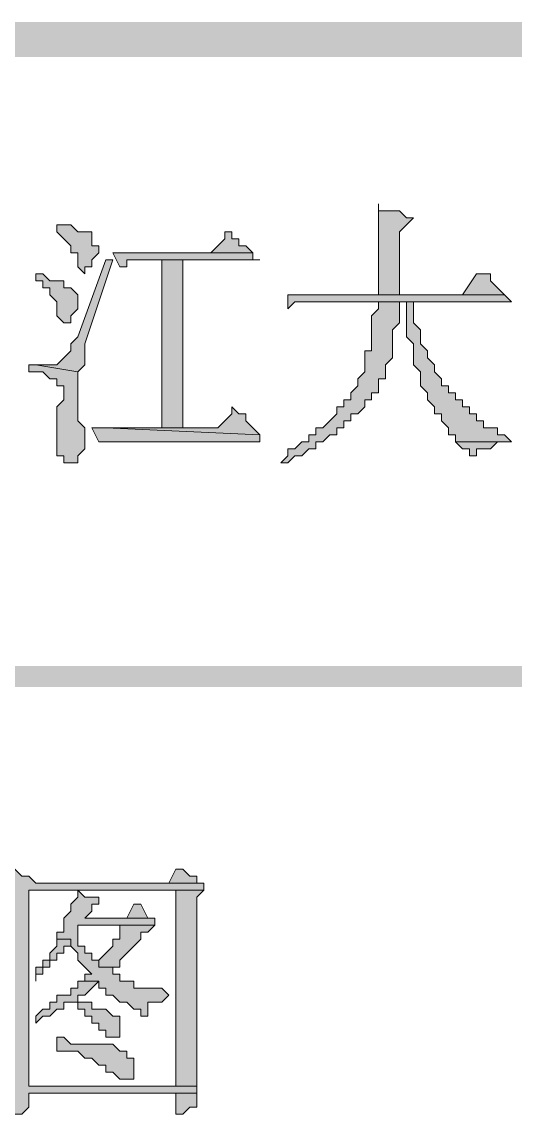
# Model space of a CAD drawing. Header units: millimetres. Extents: x 6 to 291, y 4 to 206.
# Drawn here: x 243.37 to 246.36, y 9.91 to 16.55 of the extents above; entities that cross this region are included whole.
import ezdxf

# ---------------------------------------------------------------- set-up
doc = ezdxf.new("R2010")
doc.units = ezdxf.units.MM
doc.layers.add('C00-00-00', color=7, linetype='Continuous')

msp = doc.modelspace()

# ---------------------------------------------------------------- hatches: boundary and pattern name
at = {"layer": 'C00-00-00'}
h = msp.add_hatch(color=256, dxfattribs=at)
h.dxf.hatch_style = 2
h.paths.add_polyline_path([(286.342664, 16.340669), (286.342664, 16.552333), (101.388337, 16.340669)])
h = msp.add_hatch(color=256, dxfattribs=at)
h.dxf.hatch_style = 2
h.paths.add_polyline_path([(286.342664, 16.552333), (101.388337, 16.340669), (101.388337, 16.552333)])
h = msp.add_hatch(color=256, dxfattribs=at)
h.dxf.hatch_style = 2
h.paths.add_polyline_path([(245.533333, 15.451673), (245.533333, 14.90134), (245.025333, 14.90134), (245.660333, 14.90134), (245.660333, 14.943673), (245.660333, 14.986006), (245.660333, 15.02834), (245.660333, 15.070673), (245.660333, 15.113006), (245.660333, 15.28234), (245.702667, 15.324673), (245.745, 15.367006), (245.702667, 15.367006), (245.660333, 15.40934), (245.618, 15.40934), (245.575667, 15.40934), (245.533333, 15.40934)])
h = msp.add_hatch(color=256, dxfattribs=at)
h.dxf.hatch_style = 2
h.paths.add_polyline_path([(243.586004, 15.324662), (243.586004, 15.282329), (243.628337, 15.239995), (243.670671, 15.197662), (243.670671, 15.155329), (243.713004, 15.155329), (243.713004, 15.070662), (243.755337, 15.028329), (243.755337, 15.070662), (243.797671, 15.070662), (243.797671, 15.112995), (243.840004, 15.155329), (243.840004, 15.197662), (243.797671, 15.197662), (243.797671, 15.239995), (243.797671, 15.282329), (243.755337, 15.282329), (243.713004, 15.282329), (243.670671, 15.324662), (243.628337, 15.324662)])
h = msp.add_hatch(color=256, dxfattribs=at)
h.dxf.hatch_style = 2
h.paths.add_polyline_path([(244.601995, 15.282336), (244.601995, 15.240002), (244.517328, 15.155336), (243.966995, 15.155336), (244.771328, 15.155336), (244.728995, 15.197669), (244.686661, 15.197669), (244.686661, 15.240002), (244.644328, 15.240002), (244.644328, 15.282336)])
h = msp.add_hatch(color=256, dxfattribs=at)
h.dxf.hatch_style = 2
h.paths.add_polyline_path([(243.924662, 15.155341), (243.966996, 15.070674), (244.009329, 15.070674), (244.009329, 15.113008), (244.813662, 15.113008), (244.771329, 15.113008), (244.771329, 15.155341), (243.966996, 15.155341)])
h = msp.add_hatch(color=256, dxfattribs=at)
h.dxf.hatch_style = 2
h.paths.add_polyline_path([(243.882336, 15.112999), (243.713003, 14.647332), (243.670669, 14.604999), (243.670669, 14.562665), (243.628336, 14.520332), (243.586003, 14.477999), (243.543669, 14.477999), (243.459003, 14.477999), (243.713003, 14.435665), (243.755336, 14.477999), (243.755336, 14.562665), (243.755336, 14.604999), (243.924669, 15.112999)])
h = msp.add_hatch(color=256, dxfattribs=at)
h.dxf.hatch_style = 2
h.paths.add_polyline_path([(244.348005, 14.097008), (244.348005, 15.112999), (244.220994, 15.112999), (244.220994, 14.097008)])
h = msp.add_hatch(color=256, dxfattribs=at)
h.dxf.hatch_style = 2
h.paths.add_polyline_path([(243.458993, 15.02833), (243.458993, 14.985997), (243.501326, 14.985997), (243.501326, 14.943663), (243.54366, 14.943663), (243.54366, 14.90133), (243.585993, 14.858997), (243.585993, 14.816663), (243.585993, 14.77433), (243.628326, 14.731997), (243.67066, 14.731997), (243.67066, 14.77433), (243.712993, 14.816663), (243.712993, 14.858997), (243.712993, 14.90133), (243.67066, 14.943663), (243.628326, 14.943663), (243.628326, 14.985997), (243.585993, 14.985997), (243.54366, 14.985997), (243.501326, 15.02833)])
h = msp.add_hatch(color=256, dxfattribs=at)
h.dxf.hatch_style = 2
h.paths.add_polyline_path([(246.16834, 15.02833), (246.126006, 15.02833), (246.04134, 14.90133), (245.66034, 14.90133), (246.29534, 14.90133), (246.253006, 14.943663), (246.210673, 14.985997), (246.210673, 15.02833)])
h = msp.add_hatch(color=256, dxfattribs=at)
h.dxf.hatch_style = 2
h.paths.add_polyline_path([(244.982996, 14.901335), (244.982996, 14.816669), (245.025329, 14.859002), (246.337662, 14.859002), (246.295329, 14.901335), (245.660329, 14.901335)])
h = msp.add_hatch(color=256, dxfattribs=at)
h.dxf.hatch_style = 2
h.paths.add_polyline_path([(245.533333, 14.859009), (245.533333, 14.816675), (245.491, 14.774342), (245.491, 14.647342), (245.491, 14.605009), (245.491, 14.562675), (245.448667, 14.562675), (245.448667, 14.478009), (245.448667, 14.435675), (245.406333, 14.393342), (245.406333, 14.351009), (245.364, 14.308675), (245.364, 14.266342), (245.321667, 14.266342), (245.321667, 14.224009), (245.279333, 14.224009), (245.279333, 14.181675), (245.237, 14.139342), (245.194667, 14.097009), (245.152333, 14.097009), (245.152333, 14.054675), (245.11, 14.054675), (245.11, 14.012342), (245.067667, 14.012342), (245.025333, 13.970009), (244.983, 13.970009), (244.983, 13.927675), (244.940667, 13.885342), (244.983, 13.885342), (245.025333, 13.927675), (245.067667, 13.927675), (245.11, 13.970009), (245.152333, 13.970009), (245.152333, 14.012342), (245.194667, 14.012342), (245.237, 14.054675), (245.279333, 14.054675), (245.279333, 14.097009), (245.321667, 14.097009), (245.321667, 14.139342), (245.364, 14.139342), (245.364, 14.181675), (245.406333, 14.181675), (245.448667, 14.224009), (245.448667, 14.266342), (245.491, 14.266342), (245.491, 14.308675), (245.533333, 14.308675), (245.533333, 14.351009), (245.533333, 14.393342), (245.575667, 14.393342), (245.575667, 14.435675), (245.575667, 14.478009), (245.618, 14.520342), (245.618, 14.562675), (245.618, 14.605009), (245.618, 14.689675), (245.660333, 14.732009), (245.660333, 14.859009), (245.702667, 14.859009)])
h = msp.add_hatch(color=256, dxfattribs=at)
h.dxf.hatch_style = 2
h.paths.add_polyline_path([(245.744997, 14.859009), (245.53333, 14.859009), (245.702663, 14.859009), (245.702663, 14.732009), (245.702663, 14.689675), (245.702663, 14.647342), (245.744997, 14.605009), (245.744997, 14.520342), (245.744997, 14.478009), (245.78733, 14.435675), (245.78733, 14.393342), (245.78733, 14.351009), (245.829663, 14.308675), (245.829663, 14.266342), (245.871997, 14.224009), (245.871997, 14.181675), (245.91433, 14.181675), (245.91433, 14.139342), (245.956663, 14.097009), (245.956663, 14.054675), (245.998997, 14.054675), (245.998997, 14.012342), (246.337663, 14.012342), (246.29533, 14.054675), (246.252997, 14.054675), (246.252997, 14.097009), (246.210663, 14.097009), (246.16833, 14.097009), (246.16833, 14.139342), (246.125997, 14.139342), (246.125997, 14.181675), (246.083663, 14.181675), (246.083663, 14.224009), (246.04133, 14.224009), (246.04133, 14.266342), (245.998997, 14.266342), (245.998997, 14.308675), (245.956663, 14.308675), (245.956663, 14.351009), (245.91433, 14.351009), (245.91433, 14.393342), (245.871997, 14.435675), (245.871997, 14.478009), (245.829663, 14.520342), (245.829663, 14.562675), (245.78733, 14.605009), (245.78733, 14.647342), (245.78733, 14.689675), (245.744997, 14.732009), (245.744997, 14.774342), (245.744997, 14.816675)])
h = msp.add_hatch(color=256, dxfattribs=at)
h.dxf.hatch_style = 2
h.paths.add_polyline_path([(243.416667, 14.478008), (243.416667, 14.435675), (243.459, 14.435675), (243.501333, 14.435675), (243.543667, 14.393342), (243.586, 14.393342), (243.586, 14.351008), (243.628333, 14.351008), (243.628333, 14.266342), (243.586, 14.224008), (243.586, 14.181675), (243.586, 14.139342), (243.586, 14.097008), (243.586, 14.054675), (243.586, 13.970008), (243.586, 13.927675), (243.628333, 13.927675), (243.628333, 13.885342), (243.713, 13.885342), (243.713, 13.927675), (243.755333, 13.970008), (243.755333, 14.097008), (243.713, 14.139342), (243.713, 14.435675), (243.459, 14.478008)])
h = msp.add_hatch(color=256, dxfattribs=at)
h.dxf.hatch_style = 2
h.paths.add_polyline_path([(244.644337, 14.224002), (244.644337, 14.181669), (244.559671, 14.097002), (243.882337, 14.097002), (244.813671, 14.054669), (244.771337, 14.097002), (244.729004, 14.139336), (244.729004, 14.181669), (244.686671, 14.181669)])
h = msp.add_hatch(color=256, dxfattribs=at)
h.dxf.hatch_style = 2
h.paths.add_polyline_path([(243.797667, 14.097008), (243.840001, 14.012341), (244.813667, 14.012341), (244.813667, 14.054674), (243.882334, 14.097008)])
h = msp.add_hatch(color=256, dxfattribs=at)
h.dxf.hatch_style = 2
h.paths.add_polyline_path([(245.999003, 14.012339), (246.041336, 13.970006), (246.083669, 13.970006), (246.083669, 13.927672), (246.126003, 13.927672), (246.126003, 13.970006), (246.168336, 13.970006), (246.210669, 13.970006), (246.253003, 14.012339), (246.295336, 14.012339)])
h = msp.add_hatch(color=256, dxfattribs=at)
h.dxf.hatch_style = 2
h.paths.add_polyline_path([(139.784669, 12.657674), (139.784669, 12.530663), (286.342664, 12.657674)])
h = msp.add_hatch(color=256, dxfattribs=at)
h.dxf.hatch_style = 2
h.paths.add_polyline_path([(139.784669, 12.530663), (286.342664, 12.657674), (286.342664, 12.530663)])
h = msp.add_hatch(color=256, dxfattribs=at)
h.dxf.hatch_style = 2
h.paths.add_polyline_path([(139.784669, 12.657674), (139.784669, 12.530663), (286.342664, 12.657674)])
h = msp.add_hatch(color=256, dxfattribs=at)
h.dxf.hatch_style = 2
h.paths.add_polyline_path([(139.784669, 12.530663), (286.342664, 12.657674), (286.342664, 12.530663)])
h = msp.add_hatch(color=256, dxfattribs=at)
h.dxf.hatch_style = 2
h.paths.add_polyline_path([(243.289672, 11.430003), (243.289672, 11.345336), (243.289672, 10.075336), (243.289672, 10.033003), (243.289672, 9.906003), (243.332005, 9.948336), (243.374339, 9.948336), (243.416672, 9.99067), (243.416672, 10.075336), (244.305672, 10.075336), (244.432672, 10.075336), (244.432672, 10.11767), (243.416672, 10.11767), (243.416672, 11.303003), (244.305672, 11.303003), (244.475005, 11.303003), (244.475005, 11.345336), (243.459005, 11.345336), (243.416672, 11.38767), (243.374339, 11.38767), (243.332005, 11.430003)])
h = msp.add_hatch(color=256, dxfattribs=at)
h.dxf.hatch_style = 2
h.paths.add_polyline_path([(244.348005, 11.430003), (244.305672, 11.430003), (244.263339, 11.345336), (243.459005, 11.345336), (244.475005, 11.345336), (244.432672, 11.345336), (244.432672, 11.38767), (244.390339, 11.38767)])
h = msp.add_hatch(color=256, dxfattribs=at)
h.dxf.hatch_style = 2
h.paths.add_polyline_path([(244.475, 11.303008), (244.305667, 11.303008), (244.305667, 10.117675), (243.416667, 10.117675), (244.432667, 10.117675), (244.432667, 10.160008), (244.432667, 11.260675)])
h = msp.add_hatch(color=256, dxfattribs=at)
h.dxf.hatch_style = 2
h.paths.add_polyline_path([(243.712999, 11.303008), (243.712999, 11.260675), (243.670665, 11.218342), (243.670665, 11.176008), (243.628332, 11.133675), (243.628332, 11.091342), (243.628332, 11.049008), (243.585999, 11.049008), (243.585999, 11.006675), (243.670665, 11.006675), (243.670665, 10.964342), (243.712999, 10.922008), (243.712999, 10.879675), (243.755332, 10.837342), (243.797665, 10.795008), (243.755332, 10.795008), (243.755332, 10.752675), (243.712999, 10.752675), (243.839999, 10.752675), (243.839999, 10.710342), (243.882332, 10.710342), (243.882332, 10.668008), (243.924665, 10.668008), (243.966999, 10.625675), (244.009332, 10.625675), (244.051665, 10.583342), (244.093999, 10.583342), (244.093999, 10.541008), (244.136332, 10.541008), (244.136332, 10.583342), (244.136332, 10.625675), (244.178665, 10.625675), (244.220999, 10.625675), (244.263332, 10.668008), (244.220999, 10.710342), (244.178665, 10.710342), (244.136332, 10.710342), (244.051665, 10.710342), (244.051665, 10.752675), (244.009332, 10.752675), (243.966999, 10.752675), (243.966999, 10.795008), (243.924665, 10.795008), (243.924665, 10.837342), (243.966999, 10.837342), (243.839999, 10.837342), (243.839999, 10.879675), (243.797665, 10.879675), (243.797665, 10.922008), (243.755332, 10.922008), (243.755332, 10.964342), (243.712999, 10.964342), (243.712999, 11.006675), (243.712999, 11.049008), (243.712999, 11.091342), (243.755332, 11.091342), (244.178665, 11.091342), (244.178665, 11.133675), (243.755332, 11.133675), (243.797665, 11.176008), (243.797665, 11.218342), (243.839999, 11.218342), (243.839999, 11.260675), (243.797665, 11.260675), (243.755332, 11.260675)])
h = msp.add_hatch(color=256, dxfattribs=at)
h.dxf.hatch_style = 2
h.paths.add_polyline_path([(244.051673, 11.21834), (244.00934, 11.133673), (243.75534, 11.133673), (244.178673, 11.133673), (244.13634, 11.133673), (244.094006, 11.21834)])
h = msp.add_hatch(color=256, dxfattribs=at)
h.dxf.hatch_style = 2
h.paths.add_polyline_path([(244.178668, 11.091329), (244.009335, 11.091329), (243.967001, 11.091329), (243.967001, 11.048995), (243.967001, 11.006662), (243.924668, 11.006662), (243.924668, 10.964329), (243.882335, 10.921995), (243.840001, 10.879662), (243.840001, 10.837329), (243.967001, 10.837329), (243.967001, 10.879662), (244.009335, 10.921995), (244.051668, 10.964329), (244.094001, 11.006662), (244.094001, 11.048995), (244.136335, 11.048995)])
h = msp.add_hatch(color=256, dxfattribs=at)
h.dxf.hatch_style = 2
h.paths.add_polyline_path([(243.586004, 11.006676), (243.586004, 10.964343), (243.543671, 10.92201), (243.543671, 10.879676), (243.501337, 10.879676), (243.501337, 10.837343), (243.459004, 10.837343), (243.459004, 10.79501), (243.459004, 10.752676), (243.459004, 10.79501), (243.501337, 10.79501), (243.501337, 10.837343), (243.543671, 10.837343), (243.543671, 10.879676), (243.586004, 10.879676), (243.586004, 10.92201), (243.628337, 10.92201), (243.628337, 10.964343), (243.670671, 10.964343), (243.670671, 11.006676)])
h = msp.add_hatch(color=256, dxfattribs=at)
h.dxf.hatch_style = 2
h.paths.add_polyline_path([(243.712999, 10.75267), (243.712999, 10.710337), (243.670665, 10.710337), (243.670665, 10.668004), (243.628332, 10.668004), (243.585999, 10.668004), (243.585999, 10.62567), (243.543665, 10.62567), (243.543665, 10.583337), (243.501332, 10.583337), (243.458999, 10.541004), (243.458999, 10.49867), (243.501332, 10.541004), (243.543665, 10.541004), (243.585999, 10.583337), (243.628332, 10.583337), (243.628332, 10.62567), (243.670665, 10.62567), (243.712999, 10.62567), (243.712999, 10.668004), (243.755332, 10.668004), (243.797665, 10.710337), (243.839999, 10.75267)])
h = msp.add_hatch(color=256, dxfattribs=at)
h.dxf.hatch_style = 2
h.paths.add_polyline_path([(243.712999, 10.625675), (243.712999, 10.583342), (243.755332, 10.583342), (243.755332, 10.541009), (243.797665, 10.541009), (243.797665, 10.498675), (243.839999, 10.498675), (243.839999, 10.456342), (243.882332, 10.456342), (243.882332, 10.414009), (243.924665, 10.414009), (243.966999, 10.414009), (243.966999, 10.541009), (243.924665, 10.541009), (243.882332, 10.583342), (243.839999, 10.583342), (243.797665, 10.583342), (243.797665, 10.625675)])
h = msp.add_hatch(color=256, dxfattribs=at)
h.dxf.hatch_style = 2
h.paths.add_polyline_path([(243.586004, 10.413996), (243.586004, 10.371663), (243.586004, 10.329329), (243.670671, 10.329329), (243.713004, 10.329329), (243.755337, 10.286996), (243.797671, 10.286996), (243.840004, 10.244663), (243.882337, 10.244663), (243.882337, 10.202329), (243.924671, 10.202329), (243.967004, 10.159996), (244.009337, 10.159996), (244.051671, 10.159996), (244.051671, 10.286996), (244.009337, 10.286996), (244.009337, 10.329329), (243.967004, 10.329329), (243.924671, 10.371663), (243.840004, 10.371663), (243.670671, 10.371663), (243.628337, 10.413996)])
h = msp.add_hatch(color=256, dxfattribs=at)
h.dxf.hatch_style = 2
h.paths.add_polyline_path([(244.432674, 10.075338), (244.305674, 10.075338), (244.305674, 9.948338), (244.348007, 9.948338), (244.39034, 9.990671), (244.432674, 9.990671)])

# ---------------------------------------------------------------- linework, layer by layer
at = {"layer": 'C00-00-00', "lineweight": 13}
for points in [[(245.533333, 15.451673), (245.533333, 14.90134), (245.025333, 14.90134), (245.660333, 14.90134), (245.660333, 14.943673), (245.660333, 14.986006), (245.660333, 15.02834), (245.660333, 15.070673), (245.660333, 15.113006), (245.660333, 15.28234), (245.702667, 15.324673), (245.745, 15.367006), (245.702667, 15.367006), (245.660333, 15.40934), (245.618, 15.40934), (245.575667, 15.40934), (245.533333, 15.40934)], [(243.586004, 15.324662), (243.586004, 15.282329), (243.628337, 15.239995), (243.670671, 15.197662), (243.670671, 15.155329), (243.713004, 15.155329), (243.713004, 15.070662), (243.755337, 15.028329), (243.755337, 15.070662), (243.797671, 15.070662), (243.797671, 15.112995), (243.840004, 15.155329), (243.840004, 15.197662), (243.797671, 15.197662), (243.797671, 15.239995), (243.797671, 15.282329), (243.755337, 15.282329), (243.713004, 15.282329), (243.670671, 15.324662), (243.628337, 15.324662)], [(244.601995, 15.282336), (244.601995, 15.240002), (244.517328, 15.155336), (243.966995, 15.155336), (244.771328, 15.155336), (244.728995, 15.197669), (244.686661, 15.197669), (244.686661, 15.240002), (244.644328, 15.240002), (244.644328, 15.282336)], [(243.924662, 15.155341), (243.966996, 15.070674), (244.009329, 15.070674), (244.009329, 15.113008), (244.813662, 15.113008), (244.771329, 15.113008), (244.771329, 15.155341), (243.966996, 15.155341)], [(243.882336, 15.112999), (243.713003, 14.647332), (243.670669, 14.604999), (243.670669, 14.562665), (243.628336, 14.520332), (243.586003, 14.477999), (243.543669, 14.477999), (243.459003, 14.477999), (243.713003, 14.435665), (243.755336, 14.477999), (243.755336, 14.562665), (243.755336, 14.604999), (243.924669, 15.112999)], [(244.348005, 14.097008), (244.348005, 15.112999), (244.220994, 15.112999), (244.220994, 14.097008)], [(243.458993, 15.02833), (243.458993, 14.985997), (243.501326, 14.985997), (243.501326, 14.943663), (243.54366, 14.943663), (243.54366, 14.90133), (243.585993, 14.858997), (243.585993, 14.816663), (243.585993, 14.77433), (243.628326, 14.731997), (243.67066, 14.731997), (243.67066, 14.77433), (243.712993, 14.816663), (243.712993, 14.858997), (243.712993, 14.90133), (243.67066, 14.943663), (243.628326, 14.943663), (243.628326, 14.985997), (243.585993, 14.985997), (243.54366, 14.985997), (243.501326, 15.02833)], [(246.16834, 15.02833), (246.126006, 15.02833), (246.04134, 14.90133), (245.66034, 14.90133), (246.29534, 14.90133), (246.253006, 14.943663), (246.210673, 14.985997), (246.210673, 15.02833)], [(244.982996, 14.901335), (244.982996, 14.816669), (245.025329, 14.859002), (246.337662, 14.859002), (246.295329, 14.901335), (245.660329, 14.901335)], [(245.533333, 14.859009), (245.533333, 14.816675), (245.491, 14.774342), (245.491, 14.647342), (245.491, 14.605009), (245.491, 14.562675), (245.448667, 14.562675), (245.448667, 14.478009), (245.448667, 14.435675), (245.406333, 14.393342), (245.406333, 14.351009), (245.364, 14.308675), (245.364, 14.266342), (245.321667, 14.266342), (245.321667, 14.224009), (245.279333, 14.224009), (245.279333, 14.181675), (245.237, 14.139342), (245.194667, 14.097009), (245.152333, 14.097009), (245.152333, 14.054675), (245.11, 14.054675), (245.11, 14.012342), (245.067667, 14.012342), (245.025333, 13.970009), (244.983, 13.970009), (244.983, 13.927675), (244.940667, 13.885342), (244.983, 13.885342), (245.025333, 13.927675), (245.067667, 13.927675), (245.11, 13.970009), (245.152333, 13.970009), (245.152333, 14.012342), (245.194667, 14.012342), (245.237, 14.054675), (245.279333, 14.054675), (245.279333, 14.097009), (245.321667, 14.097009), (245.321667, 14.139342), (245.364, 14.139342), (245.364, 14.181675), (245.406333, 14.181675), (245.448667, 14.224009), (245.448667, 14.266342), (245.491, 14.266342), (245.491, 14.308675), (245.533333, 14.308675), (245.533333, 14.351009), (245.533333, 14.393342), (245.575667, 14.393342), (245.575667, 14.435675), (245.575667, 14.478009), (245.618, 14.520342), (245.618, 14.562675), (245.618, 14.605009), (245.618, 14.689675), (245.660333, 14.732009), (245.660333, 14.859009), (245.702667, 14.859009)], [(245.744997, 14.859009), (245.53333, 14.859009), (245.702663, 14.859009), (245.702663, 14.732009), (245.702663, 14.689675), (245.702663, 14.647342), (245.744997, 14.605009), (245.744997, 14.520342), (245.744997, 14.478009), (245.78733, 14.435675), (245.78733, 14.393342), (245.78733, 14.351009), (245.829663, 14.308675), (245.829663, 14.266342), (245.871997, 14.224009), (245.871997, 14.181675), (245.91433, 14.181675), (245.91433, 14.139342), (245.956663, 14.097009), (245.956663, 14.054675), (245.998997, 14.054675), (245.998997, 14.012342), (246.337663, 14.012342), (246.29533, 14.054675), (246.252997, 14.054675), (246.252997, 14.097009), (246.210663, 14.097009), (246.16833, 14.097009), (246.16833, 14.139342), (246.125997, 14.139342), (246.125997, 14.181675), (246.083663, 14.181675), (246.083663, 14.224009), (246.04133, 14.224009), (246.04133, 14.266342), (245.998997, 14.266342), (245.998997, 14.308675), (245.956663, 14.308675), (245.956663, 14.351009), (245.91433, 14.351009), (245.91433, 14.393342), (245.871997, 14.435675), (245.871997, 14.478009), (245.829663, 14.520342), (245.829663, 14.562675), (245.78733, 14.605009), (245.78733, 14.647342), (245.78733, 14.689675), (245.744997, 14.732009), (245.744997, 14.774342), (245.744997, 14.816675)], [(243.416667, 14.478008), (243.416667, 14.435675), (243.459, 14.435675), (243.501333, 14.435675), (243.543667, 14.393342), (243.586, 14.393342), (243.586, 14.351008), (243.628333, 14.351008), (243.628333, 14.266342), (243.586, 14.224008), (243.586, 14.181675), (243.586, 14.139342), (243.586, 14.097008), (243.586, 14.054675), (243.586, 13.970008), (243.586, 13.927675), (243.628333, 13.927675), (243.628333, 13.885342), (243.713, 13.885342), (243.713, 13.927675), (243.755333, 13.970008), (243.755333, 14.097008), (243.713, 14.139342), (243.713, 14.435675), (243.459, 14.478008)], [(244.644337, 14.224002), (244.644337, 14.181669), (244.559671, 14.097002), (243.882337, 14.097002), (244.813671, 14.054669), (244.771337, 14.097002), (244.729004, 14.139336), (244.729004, 14.181669), (244.686671, 14.181669)], [(243.797667, 14.097008), (243.840001, 14.012341), (244.813667, 14.012341), (244.813667, 14.054674), (243.882334, 14.097008)], [(245.999003, 14.012339), (246.041336, 13.970006), (246.083669, 13.970006), (246.083669, 13.927672), (246.126003, 13.927672), (246.126003, 13.970006), (246.168336, 13.970006), (246.210669, 13.970006), (246.253003, 14.012339), (246.295336, 14.012339)], [(243.289672, 11.430003), (243.289672, 11.345336), (243.289672, 10.075336), (243.289672, 10.033003), (243.289672, 9.906003), (243.332005, 9.948336), (243.374339, 9.948336), (243.416672, 9.99067), (243.416672, 10.075336), (244.305672, 10.075336), (244.432672, 10.075336), (244.432672, 10.11767), (243.416672, 10.11767), (243.416672, 11.303003), (244.305672, 11.303003), (244.475005, 11.303003), (244.475005, 11.345336), (243.459005, 11.345336), (243.416672, 11.38767), (243.374339, 11.38767), (243.332005, 11.430003)], [(244.348005, 11.430003), (244.305672, 11.430003), (244.263339, 11.345336), (243.459005, 11.345336), (244.475005, 11.345336), (244.432672, 11.345336), (244.432672, 11.38767), (244.390339, 11.38767)], [(244.475, 11.303008), (244.305667, 11.303008), (244.305667, 10.117675), (243.416667, 10.117675), (244.432667, 10.117675), (244.432667, 10.160008), (244.432667, 11.260675)], [(243.712999, 11.303008), (243.712999, 11.260675), (243.670665, 11.218342), (243.670665, 11.176008), (243.628332, 11.133675), (243.628332, 11.091342), (243.628332, 11.049008), (243.585999, 11.049008), (243.585999, 11.006675), (243.670665, 11.006675), (243.670665, 10.964342), (243.712999, 10.922008), (243.712999, 10.879675), (243.755332, 10.837342), (243.797665, 10.795008), (243.755332, 10.795008), (243.755332, 10.752675), (243.712999, 10.752675), (243.839999, 10.752675), (243.839999, 10.710342), (243.882332, 10.710342), (243.882332, 10.668008), (243.924665, 10.668008), (243.966999, 10.625675), (244.009332, 10.625675), (244.051665, 10.583342), (244.093999, 10.583342), (244.093999, 10.541008), (244.136332, 10.541008), (244.136332, 10.583342), (244.136332, 10.625675), (244.178665, 10.625675), (244.220999, 10.625675), (244.263332, 10.668008), (244.220999, 10.710342), (244.178665, 10.710342), (244.136332, 10.710342), (244.051665, 10.710342), (244.051665, 10.752675), (244.009332, 10.752675), (243.966999, 10.752675), (243.966999, 10.795008), (243.924665, 10.795008), (243.924665, 10.837342), (243.966999, 10.837342), (243.839999, 10.837342), (243.839999, 10.879675), (243.797665, 10.879675), (243.797665, 10.922008), (243.755332, 10.922008), (243.755332, 10.964342), (243.712999, 10.964342), (243.712999, 11.006675), (243.712999, 11.049008), (243.712999, 11.091342), (243.755332, 11.091342), (244.178665, 11.091342), (244.178665, 11.133675), (243.755332, 11.133675), (243.797665, 11.176008), (243.797665, 11.218342), (243.839999, 11.218342), (243.839999, 11.260675), (243.797665, 11.260675), (243.755332, 11.260675)], [(244.051673, 11.21834), (244.00934, 11.133673), (243.75534, 11.133673), (244.178673, 11.133673), (244.13634, 11.133673), (244.094006, 11.21834)], [(244.178668, 11.091329), (244.009335, 11.091329), (243.967001, 11.091329), (243.967001, 11.048995), (243.967001, 11.006662), (243.924668, 11.006662), (243.924668, 10.964329), (243.882335, 10.921995), (243.840001, 10.879662), (243.840001, 10.837329), (243.967001, 10.837329), (243.967001, 10.879662), (244.009335, 10.921995), (244.051668, 10.964329), (244.094001, 11.006662), (244.094001, 11.048995), (244.136335, 11.048995)], [(243.586004, 11.006676), (243.586004, 10.964343), (243.543671, 10.92201), (243.543671, 10.879676), (243.501337, 10.879676), (243.501337, 10.837343), (243.459004, 10.837343), (243.459004, 10.79501), (243.459004, 10.752676), (243.459004, 10.79501), (243.501337, 10.79501), (243.501337, 10.837343), (243.543671, 10.837343), (243.543671, 10.879676), (243.586004, 10.879676), (243.586004, 10.92201), (243.628337, 10.92201), (243.628337, 10.964343), (243.670671, 10.964343), (243.670671, 11.006676)], [(243.712999, 10.75267), (243.712999, 10.710337), (243.670665, 10.710337), (243.670665, 10.668004), (243.628332, 10.668004), (243.585999, 10.668004), (243.585999, 10.62567), (243.543665, 10.62567), (243.543665, 10.583337), (243.501332, 10.583337), (243.458999, 10.541004), (243.458999, 10.49867), (243.501332, 10.541004), (243.543665, 10.541004), (243.585999, 10.583337), (243.628332, 10.583337), (243.628332, 10.62567), (243.670665, 10.62567), (243.712999, 10.62567), (243.712999, 10.668004), (243.755332, 10.668004), (243.797665, 10.710337), (243.839999, 10.75267)], [(243.712999, 10.625675), (243.712999, 10.583342), (243.755332, 10.583342), (243.755332, 10.541009), (243.797665, 10.541009), (243.797665, 10.498675), (243.839999, 10.498675), (243.839999, 10.456342), (243.882332, 10.456342), (243.882332, 10.414009), (243.924665, 10.414009), (243.966999, 10.414009), (243.966999, 10.541009), (243.924665, 10.541009), (243.882332, 10.583342), (243.839999, 10.583342), (243.797665, 10.583342), (243.797665, 10.625675)], [(243.586004, 10.413996), (243.586004, 10.371663), (243.586004, 10.329329), (243.670671, 10.329329), (243.713004, 10.329329), (243.755337, 10.286996), (243.797671, 10.286996), (243.840004, 10.244663), (243.882337, 10.244663), (243.882337, 10.202329), (243.924671, 10.202329), (243.967004, 10.159996), (244.009337, 10.159996), (244.051671, 10.159996), (244.051671, 10.286996), (244.009337, 10.286996), (244.009337, 10.329329), (243.967004, 10.329329), (243.924671, 10.371663), (243.840004, 10.371663), (243.670671, 10.371663), (243.628337, 10.413996)], [(244.432674, 10.075338), (244.305674, 10.075338), (244.305674, 9.948338), (244.348007, 9.948338), (244.39034, 9.990671), (244.432674, 9.990671)]]:
    msp.add_lwpolyline(points, close=True, dxfattribs=at)

doc.saveas('drawing.dxf')
